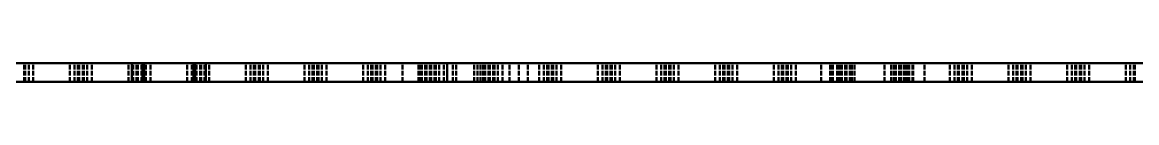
# Model space of a CAD drawing. Header units: millimetres. Extents: x -25 to 356, y -34 to 274.
# Drawn here: x 68.4 to 158.8, y -10.1 to -8.6 of the extents above; entities that cross this region are included whole.
import ezdxf

# ---------------------------------------------------------------- set-up
doc = ezdxf.new("R2010")
doc.units = ezdxf.units.MM
doc.linetypes.add('Continuous2', pattern=[0])
doc.linetypes.add('DASHED', pattern=[0.5, 0.375, -0.125])
doc.layers.add('Unnamed Level 1000', color=1, linetype='Continuous')

msp = doc.modelspace()

# ---------------------------------------------------------------- linework, layer by layer
at = {"layer": 'Unnamed Level 1000', "color": 1, "linetype": 'DASHED', "lineweight": 50, "true_color": 0xff0000}
for p, q in [((-20.986, -8.597), (77.264, -8.597)), ((77.264, -8.597), (-20.986, -8.597)), ((99.22, -8.597), (36.839, -8.597)), ((72.227, -8.597), (59.727, -8.597)), ((59.727, -8.597), (72.227, -8.597)), ((76.989, -8.597), (64.489, -8.597)), ((64.489, -8.597), (76.989, -8.597)), ((68.502, -10.097), (68.502, -8.597)), ((68.502, -10.097), (68.502, -8.597)), ((69.252, -8.597), (68.502, -8.597)), ((68.502, -10.097), (68.502, -8.597)), ((68.502, -8.597), (69.252, -8.597)), ((68.602, -10.097), (68.602, -8.597)), ((68.877, -10.097), (68.877, -8.597)), ((81.752, -8.597), (69.252, -8.597)), ((69.252, -10.097), (69.252, -8.597)), ((69.252, -10.097), (69.252, -8.597)), ((69.252, -10.097), (69.252, -8.597)), ((69.252, -8.597), (81.752, -8.597)), ((72.227, -10.097), (72.227, -8.597)), ((72.227, -10.097), (72.227, -8.597)), ((72.977, -8.597), (72.227, -8.597)), ((72.227, -10.097), (72.227, -8.597)), ((72.227, -8.597), (72.977, -8.597)), ((72.602, -10.097), (72.602, -8.597)), ((72.876, -10.097), (72.876, -8.597)), ((72.977, -10.097), (72.977, -8.597)), ((72.977, -10.097), (72.977, -8.597)), ((72.977, -10.097), (72.977, -8.597)), ((73.264, -10.097), (73.264, -8.597)), ((73.264, -10.097), (73.264, -8.597)), ((74.014, -8.597), (73.264, -8.597)), ((73.264, -10.097), (73.264, -8.597)), ((73.264, -8.597), (74.014, -8.597)), ((73.264, -10.097), (73.264, -8.597)), ((73.264, -10.097), (73.264, -8.597)), ((74.014, -8.597), (73.264, -8.597)), ((73.264, -10.097), (73.264, -8.597)), ((73.264, -8.597), (74.014, -8.597)), ((73.365, -10.097), (73.365, -8.597)), ((73.365, -10.097), (73.365, -8.597)), ((73.639, -10.097), (73.639, -8.597)), ((73.639, -10.097), (73.639, -8.597)), ((74.014, -10.097), (74.014, -8.597)), ((86.514, -8.597), (74.014, -8.597)), ((74.014, -10.097), (74.014, -8.597)), ((74.014, -10.097), (74.014, -8.597)), ((74.014, -8.597), (86.514, -8.597)), ((86.514, -8.597), (74.014, -8.597)), ((74.014, -10.097), (74.014, -8.597)), ((74.014, -10.097), (74.014, -8.597)), ((74.014, -10.097), (74.014, -8.597)), ((74.014, -8.597), (86.514, -8.597)), ((76.989, -10.097), (76.989, -8.597)), ((76.989, -10.097), (76.989, -8.597)), ((77.739, -8.597), (76.989, -8.597)), ((76.989, -10.097), (76.989, -8.597)), ((76.989, -8.597), (77.739, -8.597)), ((77.264, -10.097), (77.264, -8.597)), ((77.264, -10.097), (77.264, -8.597)), ((77.264, -8.597), (78.264, -8.597)), ((77.264, -8.597), (77.264, -10.097)), ((77.264, -8.597), (77.264, -10.097)), ((78.264, -8.597), (77.264, -8.597)), ((77.364, -10.097), (77.364, -8.597)), ((77.639, -10.097), (77.639, -8.597)), ((77.739, -10.097), (77.739, -8.597)), ((77.739, -10.097), (77.739, -8.597)), ((77.739, -10.097), (77.739, -8.597)), ((78.027, -10.097), (78.027, -8.597)), ((78.027, -10.097), (78.027, -8.597)), ((78.777, -8.597), (78.027, -8.597)), ((78.027, -10.097), (78.027, -8.597)), ((78.027, -8.597), (78.777, -8.597)), ((78.127, -10.097), (78.127, -8.597)), ((78.13, -10.097), (78.13, -8.597)), ((78.13, -8.597), (78.13, -10.097)), ((78.264, -8.597), (78.264, -10.097)), ((78.264, -10.097), (78.264, -8.597)), ((78.402, -10.097), (78.402, -8.597)), ((78.777, -10.097), (78.777, -8.597)), ((91.277, -8.597), (78.777, -8.597)), ((78.777, -10.097), (78.777, -8.597)), ((78.777, -10.097), (78.777, -8.597)), ((78.777, -8.597), (91.277, -8.597)), ((81.752, -10.097), (81.752, -8.597)), ((81.752, -10.097), (81.752, -8.597)), ((82.502, -8.597), (81.752, -8.597)), ((81.752, -10.097), (81.752, -8.597)), ((81.752, -8.597), (82.502, -8.597)), ((82.127, -10.097), (82.127, -8.597)), ((82.264, -10.097), (82.264, -8.597)), ((82.264, -8.597), (83.264, -8.597)), ((82.264, -8.597), (82.264, -10.097)), ((83.264, -8.597), (82.264, -8.597)), ((82.398, -8.597), (82.398, -10.097)), ((82.398, -10.097), (82.398, -8.597)), ((82.401, -10.097), (82.401, -8.597)), ((82.502, -10.097), (82.502, -8.597)), ((82.502, -10.097), (82.502, -8.597)), ((82.502, -10.097), (82.502, -8.597)), ((82.789, -10.097), (82.789, -8.597)), ((82.789, -10.097), (82.789, -8.597)), ((83.539, -8.597), (82.789, -8.597)), ((82.789, -10.097), (82.789, -8.597)), ((82.789, -8.597), (83.539, -8.597)), ((82.89, -10.097), (82.89, -8.597)), ((83.164, -10.097), (83.164, -8.597)), ((83.264, -8.597), (83.264, -10.097)), ((83.264, -8.597), (83.264, -10.097)), ((83.264, -8.597), (162.989, -8.597)), ((83.264, -10.097), (83.264, -8.597)), ((83.264, -10.097), (83.264, -8.597)), ((162.989, -8.597), (83.264, -8.597)), ((96.039, -8.597), (83.539, -8.597)), ((83.539, -10.097), (83.539, -8.597)), ((83.539, -10.097), (83.539, -8.597)), ((83.539, -10.097), (83.539, -8.597)), ((83.539, -8.597), (96.039, -8.597)), ((86.514, -10.097), (86.514, -8.597)), ((86.514, -10.097), (86.514, -8.597)), ((87.264, -8.597), (86.514, -8.597)), ((86.514, -10.097), (86.514, -8.597)), ((86.514, -8.597), (87.264, -8.597)), ((86.514, -10.097), (86.514, -8.597)), ((86.514, -10.097), (86.514, -8.597)), ((87.264, -8.597), (86.514, -8.597)), ((86.514, -10.097), (86.514, -8.597)), ((86.514, -8.597), (87.264, -8.597)), ((86.889, -10.097), (86.889, -8.597)), ((86.889, -10.097), (86.889, -8.597)), ((87.164, -10.097), (87.164, -8.597)), ((87.164, -10.097), (87.164, -8.597)), ((87.264, -10.097), (87.264, -8.597)), ((87.264, -10.097), (87.264, -8.597)), ((87.264, -10.097), (87.264, -8.597)), ((87.264, -10.097), (87.264, -8.597)), ((87.264, -10.097), (87.264, -8.597)), ((87.264, -10.097), (87.264, -8.597)), ((87.552, -10.097), (87.552, -8.597)), ((87.552, -10.097), (87.552, -8.597)), ((88.302, -8.597), (87.552, -8.597)), ((87.552, -10.097), (87.552, -8.597)), ((87.552, -8.597), (88.302, -8.597)), ((87.652, -10.097), (87.652, -8.597)), ((87.927, -10.097), (87.927, -8.597)), ((88.302, -10.097), (88.302, -8.597)), ((100.802, -8.597), (88.302, -8.597)), ((88.302, -10.097), (88.302, -8.597)), ((88.302, -10.097), (88.302, -8.597)), ((88.302, -8.597), (100.802, -8.597)), ((91.277, -10.097), (91.277, -8.597)), ((91.277, -10.097), (91.277, -8.597)), ((92.027, -8.597), (91.277, -8.597)), ((91.277, -10.097), (91.277, -8.597)), ((91.277, -8.597), (92.027, -8.597)), ((91.652, -10.097), (91.652, -8.597)), ((91.926, -10.097), (91.926, -8.597)), ((92.027, -10.097), (92.027, -8.597)), ((92.027, -10.097), (92.027, -8.597)), ((92.027, -10.097), (92.027, -8.597)), ((92.314, -10.097), (92.314, -8.597)), ((92.314, -10.097), (92.314, -8.597)), ((93.064, -8.597), (92.314, -8.597)), ((92.314, -10.097), (92.314, -8.597)), ((92.314, -8.597), (93.064, -8.597)), ((92.415, -10.097), (92.415, -8.597)), ((92.689, -10.097), (92.689, -8.597)), ((93.064, -10.097), (93.064, -8.597)), ((105.564, -8.597), (93.064, -8.597)), ((93.064, -10.097), (93.064, -8.597)), ((93.064, -10.097), (93.064, -8.597)), ((93.064, -8.597), (105.564, -8.597)), ((96.039, -10.097), (96.039, -8.597)), ((96.039, -10.097), (96.039, -8.597)), ((96.789, -8.597), (96.039, -8.597)), ((96.039, -10.097), (96.039, -8.597)), ((96.039, -8.597), (96.789, -8.597)), ((96.414, -10.097), (96.414, -8.597)), ((96.689, -10.097), (96.689, -8.597)), ((96.789, -10.097), (96.789, -8.597)), ((96.789, -10.097), (96.789, -8.597)), ((96.789, -10.097), (96.789, -8.597)), ((97.077, -10.097), (97.077, -8.597)), ((97.077, -10.097), (97.077, -8.597)), ((97.827, -8.597), (97.077, -8.597)), ((97.077, -10.097), (97.077, -8.597)), ((97.077, -8.597), (97.827, -8.597)), ((97.177, -10.097), (97.177, -8.597)), ((97.452, -10.097), (97.452, -8.597)), ((110.327, -8.597), (97.827, -8.597)), ((97.827, -10.097), (97.827, -8.597)), ((97.827, -10.097), (97.827, -8.597)), ((97.827, -10.097), (97.827, -8.597)), ((97.827, -8.597), (110.327, -8.597)), ((99.22, -10.097), (99.22, -8.597)), ((99.22, -10.097), (99.22, -8.597)), ((99.22, -8.597), (100.72, -8.597)), ((100.519, -10.097), (100.519, -8.597)), ((100.72, -10.097), (100.72, -8.597)), ((100.72, -10.097), (100.72, -8.597)), ((103.32, -8.597), (100.72, -8.597)), ((100.802, -10.097), (100.802, -8.597)), ((100.802, -10.097), (100.802, -8.597)), ((101.552, -8.597), (100.802, -8.597)), ((100.802, -10.097), (100.802, -8.597)), ((100.802, -8.597), (101.552, -8.597)), ((101.069, -10.097), (101.069, -8.597)), ((101.177, -10.097), (101.177, -8.597)), ((101.451, -10.097), (101.451, -8.597)), ((101.552, -10.097), (101.552, -8.597)), ((101.552, -10.097), (101.552, -8.597)), ((101.552, -10.097), (101.552, -8.597)), ((101.839, -10.097), (101.839, -8.597)), ((101.839, -10.097), (101.839, -8.597)), ((102.589, -8.597), (101.839, -8.597)), ((101.839, -10.097), (101.839, -8.597)), ((101.839, -8.597), (102.589, -8.597)), ((101.839, -10.097), (101.839, -8.597)), ((101.839, -10.097), (101.839, -8.597)), ((102.589, -8.597), (101.839, -8.597)), ((101.839, -10.097), (101.839, -8.597)), ((101.839, -8.597), (102.589, -8.597)), ((101.94, -10.097), (101.94, -8.597)), ((101.94, -10.097), (101.94, -8.597)), ((102.214, -10.097), (102.214, -8.597)), ((102.214, -10.097), (102.214, -8.597)), ((102.589, -10.097), (102.589, -8.597)), ((115.089, -8.597), (102.589, -8.597)), ((102.589, -10.097), (102.589, -8.597)), ((102.589, -10.097), (102.589, -8.597)), ((102.589, -8.597), (115.089, -8.597)), ((115.089, -8.597), (102.589, -8.597)), ((102.589, -10.097), (102.589, -8.597)), ((102.589, -10.097), (102.589, -8.597)), ((102.589, -10.097), (102.589, -8.597)), ((102.589, -8.597), (115.089, -8.597)), ((105.77, -8.597), (102.87, -8.597)), ((102.87, -8.597), (102.87, -10.097)), ((102.87, -10.097), (102.87, -8.597)), ((102.87, -8.597), (105.77, -8.597)), ((103.32, -10.097), (103.32, -8.597)), ((103.32, -10.097), (103.32, -8.597)), ((105.32, -8.597), (103.32, -8.597)), ((103.595, -10.097), (103.595, -8.597)), ((103.595, -10.097), (103.595, -8.597)), ((105.045, -10.097), (105.045, -8.597)), ((105.045, -10.097), (105.045, -8.597)), ((105.32, -10.097), (105.32, -8.597)), ((107.92, -8.597), (105.32, -8.597)), ((105.564, -10.097), (105.564, -8.597)), ((105.564, -10.097), (105.564, -8.597)), ((106.314, -8.597), (105.564, -8.597)), ((105.564, -10.097), (105.564, -8.597)), ((105.564, -8.597), (106.314, -8.597)), ((105.77, -10.097), (105.77, -8.597)), ((105.77, -10.097), (105.77, -8.597)), ((105.939, -10.097), (105.939, -8.597)), ((106.214, -10.097), (106.214, -8.597)), ((106.314, -10.097), (106.314, -8.597)), ((106.314, -10.097), (106.314, -8.597)), ((106.314, -10.097), (106.314, -8.597)), ((106.602, -10.097), (106.602, -8.597)), ((106.602, -10.097), (106.602, -8.597)), ((107.352, -8.597), (106.602, -8.597)), ((106.602, -10.097), (106.602, -8.597)), ((106.602, -8.597), (107.352, -8.597)), ((106.62, -10.097), (106.62, -8.597)), ((106.702, -10.097), (106.702, -8.597)), ((106.977, -10.097), (106.977, -8.597)), ((107.352, -10.097), (107.352, -8.597)), ((119.852, -8.597), (107.352, -8.597)), ((107.352, -10.097), (107.352, -8.597)), ((107.352, -10.097), (107.352, -8.597)), ((107.352, -8.597), (119.852, -8.597)), ((107.92, -10.097), (107.92, -8.597)), ((107.92, -10.097), (107.92, -8.597)), ((109.42, -8.597), (107.92, -8.597)), ((107.92, -10.097), (107.92, -8.597)), ((107.92, -10.097), (107.92, -8.597)), ((108.67, -10.097), (108.67, -8.597)), ((133.214, -8.597), (109.42, -8.597)), ((109.42, -10.097), (109.42, -8.597)), ((110.327, -10.097), (110.327, -8.597)), ((110.327, -10.097), (110.327, -8.597)), ((111.077, -8.597), (110.327, -8.597)), ((110.327, -10.097), (110.327, -8.597)), ((110.327, -8.597), (111.077, -8.597)), ((110.702, -10.097), (110.702, -8.597)), ((110.976, -10.097), (110.976, -8.597)), ((111.077, -10.097), (111.077, -8.597)), ((111.077, -10.097), (111.077, -8.597)), ((111.077, -10.097), (111.077, -8.597)), ((111.364, -10.097), (111.364, -8.597)), ((111.364, -10.097), (111.364, -8.597)), ((112.114, -8.597), (111.364, -8.597)), ((111.364, -10.097), (111.364, -8.597)), ((111.364, -8.597), (112.114, -8.597)), ((111.364, -10.097), (111.364, -8.597)), ((111.364, -10.097), (111.364, -8.597)), ((112.114, -8.597), (111.364, -8.597)), ((111.364, -10.097), (111.364, -8.597)), ((111.364, -8.597), (112.114, -8.597)), ((111.464, -10.097), (111.464, -8.597)), ((111.465, -10.097), (111.465, -8.597)), ((111.739, -10.097), (111.739, -8.597)), ((111.739, -10.097), (111.739, -8.597)), ((124.614, -8.597), (112.114, -8.597)), ((112.114, -10.097), (112.114, -8.597)), ((112.114, -10.097), (112.114, -8.597)), ((112.114, -10.097), (112.114, -8.597)), ((112.114, -8.597), (124.614, -8.597)), ((124.614, -8.597), (112.114, -8.597)), ((112.114, -10.097), (112.114, -8.597)), ((112.114, -10.097), (112.114, -8.597)), ((112.114, -10.097), (112.114, -8.597)), ((112.114, -8.597), (124.614, -8.597)), ((115.089, -10.097), (115.089, -8.597)), ((115.089, -10.097), (115.089, -8.597)), ((115.839, -8.597), (115.089, -8.597)), ((115.089, -10.097), (115.089, -8.597)), ((115.089, -8.597), (115.839, -8.597)), ((115.089, -10.097), (115.089, -8.597)), ((115.089, -10.097), (115.089, -8.597)), ((115.839, -8.597), (115.089, -8.597)), ((115.089, -10.097), (115.089, -8.597)), ((115.089, -8.597), (115.839, -8.597)), ((115.464, -10.097), (115.464, -8.597)), ((115.464, -10.097), (115.464, -8.597)), ((115.739, -10.097), (115.739, -8.597)), ((115.739, -10.097), (115.739, -8.597)), ((115.839, -10.097), (115.839, -8.597)), ((115.839, -10.097), (115.839, -8.597)), ((115.839, -10.097), (115.839, -8.597)), ((115.839, -10.097), (115.839, -8.597)), ((115.839, -10.097), (115.839, -8.597)), ((115.839, -10.097), (115.839, -8.597)), ((116.127, -10.097), (116.127, -8.597)), ((116.127, -10.097), (116.127, -8.597)), ((116.877, -8.597), (116.127, -8.597)), ((116.127, -10.097), (116.127, -8.597)), ((116.127, -8.597), (116.877, -8.597)), ((116.227, -10.097), (116.227, -8.597)), ((116.502, -10.097), (116.502, -8.597)), ((129.377, -8.597), (116.877, -8.597)), ((116.877, -10.097), (116.877, -8.597)), ((116.877, -10.097), (116.877, -8.597)), ((116.877, -10.097), (116.877, -8.597)), ((116.877, -8.597), (129.377, -8.597)), ((119.852, -10.097), (119.852, -8.597)), ((119.852, -10.097), (119.852, -8.597)), ((120.602, -8.597), (119.852, -8.597)), ((119.852, -10.097), (119.852, -8.597)), ((119.852, -8.597), (120.602, -8.597)), ((120.227, -10.097), (120.227, -8.597)), ((120.501, -10.097), (120.501, -8.597)), ((120.602, -10.097), (120.602, -8.597)), ((120.602, -10.097), (120.602, -8.597)), ((120.602, -10.097), (120.602, -8.597)), ((120.889, -10.097), (120.889, -8.597)), ((120.889, -10.097), (120.889, -8.597)), ((121.639, -8.597), (120.889, -8.597)), ((120.889, -10.097), (120.889, -8.597)), ((120.889, -8.597), (121.639, -8.597)), ((120.889, -10.097), (120.889, -8.597)), ((120.889, -10.097), (120.889, -8.597)), ((121.639, -8.597), (120.889, -8.597)), ((120.889, -10.097), (120.889, -8.597)), ((120.889, -8.597), (121.639, -8.597)), ((120.99, -10.097), (120.99, -8.597)), ((120.99, -10.097), (120.99, -8.597)), ((121.264, -10.097), (121.264, -8.597)), ((121.264, -10.097), (121.264, -8.597)), ((134.139, -8.597), (121.639, -8.597)), ((121.639, -10.097), (121.639, -8.597)), ((121.639, -10.097), (121.639, -8.597)), ((121.639, -10.097), (121.639, -8.597)), ((121.639, -8.597), (134.139, -8.597)), ((134.139, -8.597), (121.639, -8.597)), ((121.639, -10.097), (121.639, -8.597)), ((121.639, -10.097), (121.639, -8.597)), ((121.639, -10.097), (121.639, -8.597)), ((121.639, -8.597), (125.364, -8.597)), ((124.614, -10.097), (124.614, -8.597)), ((124.614, -10.097), (124.614, -8.597)), ((125.364, -8.597), (124.614, -8.597)), ((124.614, -10.097), (124.614, -8.597)), ((124.614, -8.597), (125.364, -8.597)), ((124.614, -10.097), (124.614, -8.597)), ((124.614, -10.097), (124.614, -8.597)), ((125.364, -8.597), (124.614, -8.597)), ((124.614, -10.097), (124.614, -8.597)), ((124.614, -8.597), (125.364, -8.597)), ((124.989, -10.097), (124.989, -8.597)), ((124.989, -10.097), (124.989, -8.597)), ((125.263, -10.097), (125.263, -8.597)), ((125.264, -10.097), (125.264, -8.597)), ((125.364, -10.097), (125.364, -8.597)), ((125.364, -10.097), (125.364, -8.597)), ((125.364, -10.097), (125.364, -8.597)), ((125.364, -10.097), (125.364, -8.597)), ((125.364, -10.097), (125.364, -8.597)), ((125.364, -10.097), (125.364, -8.597)), ((125.364, -8.597), (125.652, -8.597)), ((125.652, -10.097), (125.652, -8.597)), ((125.652, -10.097), (125.652, -8.597)), ((126.402, -8.597), (125.652, -8.597)), ((125.652, -10.097), (125.652, -8.597)), ((125.652, -8.597), (126.402, -8.597)), ((125.652, -8.597), (130.127, -8.597)), ((125.752, -10.097), (125.752, -8.597)), ((126.027, -10.097), (126.027, -8.597)), ((126.402, -10.097), (126.402, -8.597)), ((138.902, -8.597), (126.402, -8.597)), ((126.402, -10.097), (126.402, -8.597)), ((126.402, -10.097), (126.402, -8.597)), ((126.402, -8.597), (138.902, -8.597)), ((129.377, -10.097), (129.377, -8.597)), ((129.377, -10.097), (129.377, -8.597)), ((130.127, -8.597), (129.377, -8.597)), ((129.377, -10.097), (129.377, -8.597)), ((129.377, -8.597), (130.127, -8.597)), ((129.752, -10.097), (129.752, -8.597)), ((130.026, -10.097), (130.026, -8.597)), ((130.127, -10.097), (130.127, -8.597)), ((130.127, -10.097), (130.127, -8.597)), ((130.127, -10.097), (130.127, -8.597)), ((130.127, -8.597), (130.414, -8.597)), ((130.414, -10.097), (130.414, -8.597)), ((130.414, -10.097), (130.414, -8.597)), ((131.164, -8.597), (130.414, -8.597)), ((130.414, -10.097), (130.414, -8.597)), ((130.414, -8.597), (131.164, -8.597)), ((130.414, -8.597), (134.139, -8.597)), ((130.515, -10.097), (130.515, -8.597)), ((130.789, -10.097), (130.789, -8.597)), ((131.164, -10.097), (131.164, -8.597)), ((143.664, -8.597), (131.164, -8.597)), ((131.164, -10.097), (131.164, -8.597)), ((131.164, -10.097), (131.164, -8.597)), ((131.164, -8.597), (143.664, -8.597)), ((133.214, -10.097), (133.214, -8.597)), ((134.714, -8.597), (133.214, -8.597)), ((133.964, -10.097), (133.964, -8.597)), ((134.139, -10.097), (134.139, -8.597)), ((134.139, -10.097), (134.139, -8.597)), ((134.889, -8.597), (134.139, -8.597)), ((134.139, -10.097), (134.139, -8.597)), ((134.139, -8.597), (134.889, -8.597)), ((134.139, -10.097), (134.139, -8.597)), ((134.139, -10.097), (134.139, -8.597)), ((134.889, -8.597), (134.139, -8.597)), ((134.139, -10.097), (134.139, -8.597)), ((134.139, -8.597), (134.184, -8.597)), ((134.184, -10.097), (134.184, -8.597)), ((134.184, -10.097), (134.184, -8.597)), ((134.184, -8.597), (134.714, -8.597)), ((134.184, -10.097), (134.184, -8.597)), ((134.514, -10.097), (134.514, -8.597)), ((134.631, -10.097), (134.631, -8.597)), ((134.714, -10.097), (134.714, -8.597)), ((134.714, -10.097), (134.714, -8.597)), ((134.714, -10.097), (134.714, -8.597)), ((134.789, -10.097), (134.789, -8.597)), ((134.789, -10.097), (134.789, -8.597)), ((134.889, -10.097), (134.889, -8.597)), ((134.889, -10.097), (134.889, -8.597)), ((134.889, -10.097), (134.889, -8.597)), ((134.889, -10.097), (134.889, -8.597)), ((134.889, -10.097), (134.889, -8.597)), ((135.705, -8.597), (134.889, -8.597)), ((134.896, -10.097), (134.896, -8.597)), ((135.177, -10.097), (135.177, -8.597)), ((135.177, -10.097), (135.177, -8.597)), ((135.927, -8.597), (135.177, -8.597)), ((135.177, -10.097), (135.177, -8.597)), ((135.177, -8.597), (135.927, -8.597)), ((135.212, -10.097), (135.212, -8.597)), ((135.277, -10.097), (135.277, -8.597)), ((135.552, -10.097), (135.552, -8.597)), ((135.705, -10.097), (135.705, -8.597)), ((139.123, -8.597), (135.705, -8.597)), ((135.705, -10.097), (135.705, -8.597)), ((135.705, -10.097), (135.705, -8.597)), ((135.927, -10.097), (135.927, -8.597)), ((148.427, -8.597), (135.927, -8.597)), ((135.927, -10.097), (135.927, -8.597)), ((135.927, -10.097), (135.927, -8.597)), ((135.927, -8.597), (148.427, -8.597)), ((138.37, -10.097), (138.37, -8.597)), ((138.902, -10.097), (138.902, -8.597)), ((138.902, -10.097), (138.902, -8.597)), ((139.652, -8.597), (138.902, -8.597)), ((138.902, -10.097), (138.902, -8.597)), ((138.902, -8.597), (139.652, -8.597)), ((139.123, -10.097), (139.123, -8.597)), ((139.939, -8.597), (139.123, -8.597)), ((139.189, -10.097), (139.189, -8.597)), ((139.277, -10.097), (139.277, -8.597)), ((139.551, -10.097), (139.551, -8.597)), ((139.652, -10.097), (139.652, -8.597)), ((139.652, -10.097), (139.652, -8.597)), ((139.652, -10.097), (139.652, -8.597)), ((139.689, -10.097), (139.689, -8.597)), ((139.939, -10.097), (139.939, -8.597)), ((139.939, -10.097), (139.939, -8.597)), ((140.689, -8.597), (139.939, -8.597)), ((139.939, -10.097), (139.939, -8.597)), ((139.939, -8.597), (140.689, -8.597)), ((139.939, -10.097), (139.939, -8.597)), ((139.939, -10.097), (139.939, -8.597)), ((140.689, -8.597), (139.939, -8.597)), ((139.939, -10.097), (139.939, -8.597)), ((139.939, -10.097), (139.939, -8.597)), ((140.04, -10.097), (140.04, -8.597)), ((140.114, -10.097), (140.114, -8.597)), ((140.114, -10.097), (140.114, -8.597)), ((140.114, -8.597), (140.644, -8.597)), ((140.114, -10.097), (140.114, -8.597)), ((141.614, -8.597), (140.114, -8.597)), ((140.314, -10.097), (140.314, -8.597)), ((140.314, -10.097), (140.314, -8.597)), ((140.315, -10.097), (140.315, -8.597)), ((140.364, -10.097), (140.364, -8.597)), ((140.644, -10.097), (140.644, -8.597)), ((140.644, -8.597), (140.689, -8.597)), ((153.189, -8.597), (140.689, -8.597)), ((140.689, -10.097), (140.689, -8.597)), ((140.689, -10.097), (140.689, -8.597)), ((140.689, -10.097), (140.689, -8.597)), ((140.689, -8.597), (153.189, -8.597)), ((140.689, -10.097), (140.689, -8.597)), ((153.189, -8.597), (140.689, -8.597)), ((140.689, -10.097), (140.689, -8.597)), ((140.689, -10.097), (140.689, -8.597)), ((140.689, -8.597), (144.414, -8.597)), ((141.614, -10.097), (141.614, -8.597)), ((141.614, -10.097), (141.614, -8.597)), ((189.22, -8.597), (141.614, -8.597)), ((143.664, -10.097), (143.664, -8.597)), ((143.664, -10.097), (143.664, -8.597)), ((144.414, -8.597), (143.664, -8.597)), ((143.664, -10.097), (143.664, -8.597)), ((143.664, -8.597), (144.414, -8.597)), ((144.039, -10.097), (144.039, -8.597)), ((144.314, -10.097), (144.314, -8.597)), ((144.414, -10.097), (144.414, -8.597)), ((144.414, -10.097), (144.414, -8.597)), ((144.414, -10.097), (144.414, -8.597)), ((144.414, -8.597), (144.702, -8.597)), ((144.702, -10.097), (144.702, -8.597)), ((144.702, -10.097), (144.702, -8.597)), ((145.452, -8.597), (144.702, -8.597)), ((144.702, -10.097), (144.702, -8.597)), ((144.702, -8.597), (145.452, -8.597)), ((144.702, -8.597), (149.177, -8.597)), ((144.802, -10.097), (144.802, -8.597)), ((145.077, -10.097), (145.077, -8.597)), ((157.952, -8.597), (145.452, -8.597)), ((145.452, -10.097), (145.452, -8.597)), ((145.452, -10.097), (145.452, -8.597)), ((145.452, -10.097), (145.452, -8.597)), ((145.452, -8.597), (157.952, -8.597)), ((148.427, -10.097), (148.427, -8.597)), ((148.427, -10.097), (148.427, -8.597)), ((149.177, -8.597), (148.427, -8.597)), ((148.427, -10.097), (148.427, -8.597)), ((148.427, -8.597), (149.177, -8.597)), ((148.802, -10.097), (148.802, -8.597)), ((149.076, -10.097), (149.076, -8.597)), ((149.177, -10.097), (149.177, -8.597)), ((149.177, -10.097), (149.177, -8.597)), ((149.177, -10.097), (149.177, -8.597)), ((149.177, -8.597), (149.464, -8.597)), ((149.464, -10.097), (149.464, -8.597)), ((149.464, -10.097), (149.464, -8.597)), ((150.214, -8.597), (149.464, -8.597)), ((149.464, -10.097), (149.464, -8.597)), ((149.464, -8.597), (150.214, -8.597)), ((149.464, -8.597), (153.189, -8.597)), ((149.565, -10.097), (149.565, -8.597)), ((149.839, -10.097), (149.839, -8.597)), ((162.714, -8.597), (150.214, -8.597)), ((150.214, -10.097), (150.214, -8.597)), ((150.214, -10.097), (150.214, -8.597)), ((150.214, -10.097), (150.214, -8.597)), ((150.214, -8.597), (162.714, -8.597)), ((153.189, -10.097), (153.189, -8.597)), ((153.189, -10.097), (153.189, -8.597)), ((153.939, -8.597), (153.189, -8.597)), ((153.189, -10.097), (153.189, -8.597)), ((153.189, -8.597), (153.939, -8.597)), ((153.189, -10.097), (153.189, -8.597)), ((153.189, -10.097), (153.189, -8.597)), ((153.939, -8.597), (153.189, -8.597)), ((153.189, -10.097), (153.189, -8.597)), ((153.189, -8.597), (153.939, -8.597)), ((153.564, -10.097), (153.564, -8.597)), ((153.564, -10.097), (153.564, -8.597)), ((153.839, -10.097), (153.839, -8.597)), ((153.839, -10.097), (153.839, -8.597)), ((153.939, -10.097), (153.939, -8.597)), ((153.939, -10.097), (153.939, -8.597)), ((153.939, -10.097), (153.939, -8.597)), ((153.939, -10.097), (153.939, -8.597)), ((153.939, -10.097), (153.939, -8.597)), ((153.939, -10.097), (153.939, -8.597)), ((154.227, -10.097), (154.227, -8.597)), ((154.227, -10.097), (154.227, -8.597)), ((154.977, -8.597), (154.227, -8.597)), ((154.227, -10.097), (154.227, -8.597)), ((154.227, -8.597), (154.977, -8.597)), ((154.327, -10.097), (154.327, -8.597)), ((154.602, -10.097), (154.602, -8.597)), ((154.977, -10.097), (154.977, -8.597)), ((167.477, -8.597), (154.977, -8.597)), ((154.977, -10.097), (154.977, -8.597)), ((154.977, -10.097), (154.977, -8.597)), ((154.977, -8.597), (167.477, -8.597)), ((157.952, -10.097), (157.952, -8.597)), ((157.952, -10.097), (157.952, -8.597)), ((158.702, -8.597), (157.952, -8.597)), ((157.952, -10.097), (157.952, -8.597)), ((157.952, -8.597), (158.702, -8.597)), ((158.327, -10.097), (158.327, -8.597)), ((158.601, -10.097), (158.601, -8.597)), ((158.702, -10.097), (158.702, -8.597)), ((158.702, -10.097), (158.702, -8.597)), ((158.702, -10.097), (158.702, -8.597)), ((77.264, -10.097), (-20.986, -10.097)), ((-20.986, -10.097), (77.264, -10.097)), ((36.839, -10.097), (99.22, -10.097)), ((72.227, -10.097), (59.727, -10.097)), ((59.727, -10.097), (72.227, -10.097)), ((76.989, -10.097), (64.489, -10.097)), ((64.489, -10.097), (76.989, -10.097)), ((68.502, -10.097), (69.252, -10.097)), ((69.252, -10.097), (68.502, -10.097)), ((81.752, -10.097), (69.252, -10.097)), ((69.252, -10.097), (81.752, -10.097)), ((72.227, -10.097), (72.977, -10.097)), ((72.977, -10.097), (72.227, -10.097)), ((73.264, -10.097), (74.014, -10.097)), ((74.014, -10.097), (73.264, -10.097)), ((73.264, -10.097), (74.014, -10.097)), ((74.014, -10.097), (73.264, -10.097)), ((86.514, -10.097), (74.014, -10.097)), ((74.014, -10.097), (86.514, -10.097)), ((86.514, -10.097), (74.014, -10.097)), ((74.014, -10.097), (86.514, -10.097)), ((76.989, -10.097), (77.739, -10.097)), ((77.739, -10.097), (76.989, -10.097)), ((78.264, -10.097), (77.264, -10.097)), ((77.264, -10.097), (78.264, -10.097)), ((78.027, -10.097), (78.777, -10.097)), ((78.777, -10.097), (78.027, -10.097)), ((91.277, -10.097), (78.777, -10.097)), ((78.777, -10.097), (91.277, -10.097)), ((81.752, -10.097), (82.502, -10.097)), ((82.502, -10.097), (81.752, -10.097)), ((83.264, -10.097), (82.264, -10.097)), ((82.264, -10.097), (83.264, -10.097)), ((82.789, -10.097), (83.539, -10.097)), ((83.539, -10.097), (82.789, -10.097)), ((162.989, -10.097), (83.264, -10.097)), ((83.264, -10.097), (162.989, -10.097)), ((96.039, -10.097), (83.539, -10.097)), ((83.539, -10.097), (96.039, -10.097)), ((86.514, -10.097), (87.264, -10.097)), ((87.264, -10.097), (86.514, -10.097)), ((86.514, -10.097), (87.264, -10.097)), ((87.264, -10.097), (86.514, -10.097)), ((87.552, -10.097), (88.302, -10.097)), ((88.302, -10.097), (87.552, -10.097)), ((100.802, -10.097), (88.302, -10.097)), ((88.302, -10.097), (100.802, -10.097)), ((91.277, -10.097), (92.027, -10.097)), ((92.027, -10.097), (91.277, -10.097)), ((92.314, -10.097), (93.064, -10.097)), ((93.064, -10.097), (92.314, -10.097)), ((105.564, -10.097), (93.064, -10.097)), ((93.064, -10.097), (105.564, -10.097)), ((96.039, -10.097), (96.789, -10.097)), ((96.789, -10.097), (96.039, -10.097)), ((97.077, -10.097), (97.827, -10.097)), ((97.827, -10.097), (97.077, -10.097)), ((110.327, -10.097), (97.827, -10.097)), ((97.827, -10.097), (110.327, -10.097)), ((99.22, -10.097), (100.72, -10.097)), ((103.32, -10.097), (100.72, -10.097)), ((100.802, -10.097), (101.552, -10.097)), ((101.552, -10.097), (100.802, -10.097)), ((101.839, -10.097), (102.589, -10.097)), ((102.589, -10.097), (101.839, -10.097)), ((101.839, -10.097), (102.589, -10.097)), ((102.589, -10.097), (101.839, -10.097)), ((115.089, -10.097), (102.589, -10.097)), ((102.589, -10.097), (115.089, -10.097)), ((115.089, -10.097), (102.589, -10.097)), ((102.589, -10.097), (115.089, -10.097)), ((105.77, -10.097), (102.87, -10.097)), ((102.87, -10.097), (105.77, -10.097)), ((105.32, -10.097), (103.32, -10.097)), ((107.92, -10.097), (105.32, -10.097)), ((105.564, -10.097), (106.314, -10.097)), ((106.314, -10.097), (105.564, -10.097)), ((106.602, -10.097), (107.352, -10.097)), ((107.352, -10.097), (106.602, -10.097)), ((119.852, -10.097), (107.352, -10.097)), ((107.352, -10.097), (119.852, -10.097)), ((109.42, -10.097), (107.92, -10.097)), ((109.42, -10.097), (133.214, -10.097)), ((110.327, -10.097), (111.077, -10.097)), ((111.077, -10.097), (110.327, -10.097)), ((111.364, -10.097), (112.114, -10.097)), ((112.114, -10.097), (111.364, -10.097)), ((111.364, -10.097), (112.114, -10.097)), ((112.114, -10.097), (111.364, -10.097)), ((124.614, -10.097), (112.114, -10.097)), ((112.114, -10.097), (124.614, -10.097)), ((124.614, -10.097), (112.114, -10.097)), ((112.114, -10.097), (124.614, -10.097)), ((115.089, -10.097), (115.839, -10.097)), ((115.839, -10.097), (115.089, -10.097)), ((115.089, -10.097), (115.839, -10.097)), ((115.839, -10.097), (115.089, -10.097)), ((116.127, -10.097), (116.877, -10.097)), ((116.877, -10.097), (116.127, -10.097)), ((129.377, -10.097), (116.877, -10.097)), ((116.877, -10.097), (129.377, -10.097)), ((119.852, -10.097), (120.602, -10.097)), ((120.602, -10.097), (119.852, -10.097)), ((120.889, -10.097), (121.639, -10.097)), ((121.639, -10.097), (120.889, -10.097)), ((120.889, -10.097), (121.639, -10.097)), ((121.639, -10.097), (120.889, -10.097)), ((134.139, -10.097), (121.639, -10.097)), ((121.639, -10.097), (134.139, -10.097)), ((134.139, -10.097), (121.639, -10.097)), ((121.639, -10.097), (125.364, -10.097)), ((124.614, -10.097), (125.364, -10.097)), ((125.364, -10.097), (124.614, -10.097)), ((124.614, -10.097), (125.364, -10.097)), ((125.364, -10.097), (124.614, -10.097)), ((125.364, -10.097), (125.652, -10.097)), ((125.652, -10.097), (126.402, -10.097)), ((126.402, -10.097), (125.652, -10.097)), ((125.652, -10.097), (130.127, -10.097)), ((138.902, -10.097), (126.402, -10.097)), ((126.402, -10.097), (138.902, -10.097)), ((129.377, -10.097), (130.127, -10.097)), ((130.127, -10.097), (129.377, -10.097)), ((130.127, -10.097), (130.414, -10.097)), ((130.414, -10.097), (131.164, -10.097)), ((131.164, -10.097), (130.414, -10.097)), ((130.414, -10.097), (134.139, -10.097)), ((143.664, -10.097), (131.164, -10.097)), ((131.164, -10.097), (143.664, -10.097)), ((134.714, -10.097), (133.214, -10.097)), ((134.139, -10.097), (134.889, -10.097)), ((134.889, -10.097), (134.139, -10.097)), ((134.139, -10.097), (134.889, -10.097)), ((134.184, -10.097), (134.139, -10.097)), ((134.184, -10.097), (134.714, -10.097)), ((135.705, -10.097), (134.889, -10.097)), ((135.177, -10.097), (135.927, -10.097)), ((135.927, -10.097), (135.177, -10.097)), ((135.705, -10.097), (139.123, -10.097)), ((148.427, -10.097), (135.927, -10.097)), ((135.927, -10.097), (148.427, -10.097)), ((138.902, -10.097), (139.652, -10.097)), ((139.652, -10.097), (138.902, -10.097)), ((139.939, -10.097), (139.123, -10.097)), ((139.939, -10.097), (140.689, -10.097)), ((140.689, -10.097), (139.939, -10.097)), ((139.939, -10.097), (140.689, -10.097)), ((140.114, -10.097), (140.644, -10.097)), ((141.614, -10.097), (140.114, -10.097)), ((140.689, -10.097), (140.644, -10.097)), ((153.189, -10.097), (140.689, -10.097)), ((140.689, -10.097), (153.189, -10.097)), ((153.189, -10.097), (140.689, -10.097)), ((140.689, -10.097), (144.414, -10.097)), ((141.614, -10.097), (189.22, -10.097)), ((143.664, -10.097), (144.414, -10.097)), ((144.414, -10.097), (143.664, -10.097)), ((144.414, -10.097), (144.702, -10.097)), ((144.702, -10.097), (145.452, -10.097)), ((145.452, -10.097), (144.702, -10.097)), ((144.702, -10.097), (149.177, -10.097)), ((157.952, -10.097), (145.452, -10.097)), ((145.452, -10.097), (157.952, -10.097)), ((148.427, -10.097), (149.177, -10.097)), ((149.177, -10.097), (148.427, -10.097)), ((149.177, -10.097), (149.464, -10.097)), ((149.464, -10.097), (150.214, -10.097)), ((150.214, -10.097), (149.464, -10.097)), ((149.464, -10.097), (153.189, -10.097)), ((162.714, -10.097), (150.214, -10.097)), ((150.214, -10.097), (162.714, -10.097)), ((153.189, -10.097), (153.939, -10.097)), ((153.939, -10.097), (153.189, -10.097)), ((153.189, -10.097), (153.939, -10.097)), ((153.939, -10.097), (153.189, -10.097)), ((154.227, -10.097), (154.977, -10.097)), ((154.977, -10.097), (154.227, -10.097)), ((167.477, -10.097), (154.977, -10.097)), ((154.977, -10.097), (167.477, -10.097)), ((157.952, -10.097), (158.702, -10.097)), ((158.702, -10.097), (157.952, -10.097))]:
    msp.add_line(p, q, dxfattribs=at)
at = {"layer": 'Unnamed Level 1000', "color": 1, "linetype": 'Continuous2', "lineweight": 50, "true_color": 0xff0000}
for p, q in [((31.005, -8.597), (189.22, -8.597)), ((31.005, -10.097), (189.22, -10.097))]:
    msp.add_line(p, q, dxfattribs=at)
at = {"layer": 'Unnamed Level 1000', "color": 1, "linetype": 'DASHED', "lineweight": 50, "true_color": 0xff0000}
for points in [[(120.889, -8.597), (120.889, -8.597), (120.889, -8.597)], [(120.889, -10.097), (120.889, -10.097), (120.889, -10.097)]]:
    msp.add_rational_spline(points, [1, 0.999949899078, 1], degree=2, dxfattribs=at)

doc.saveas('drawing.dxf')
